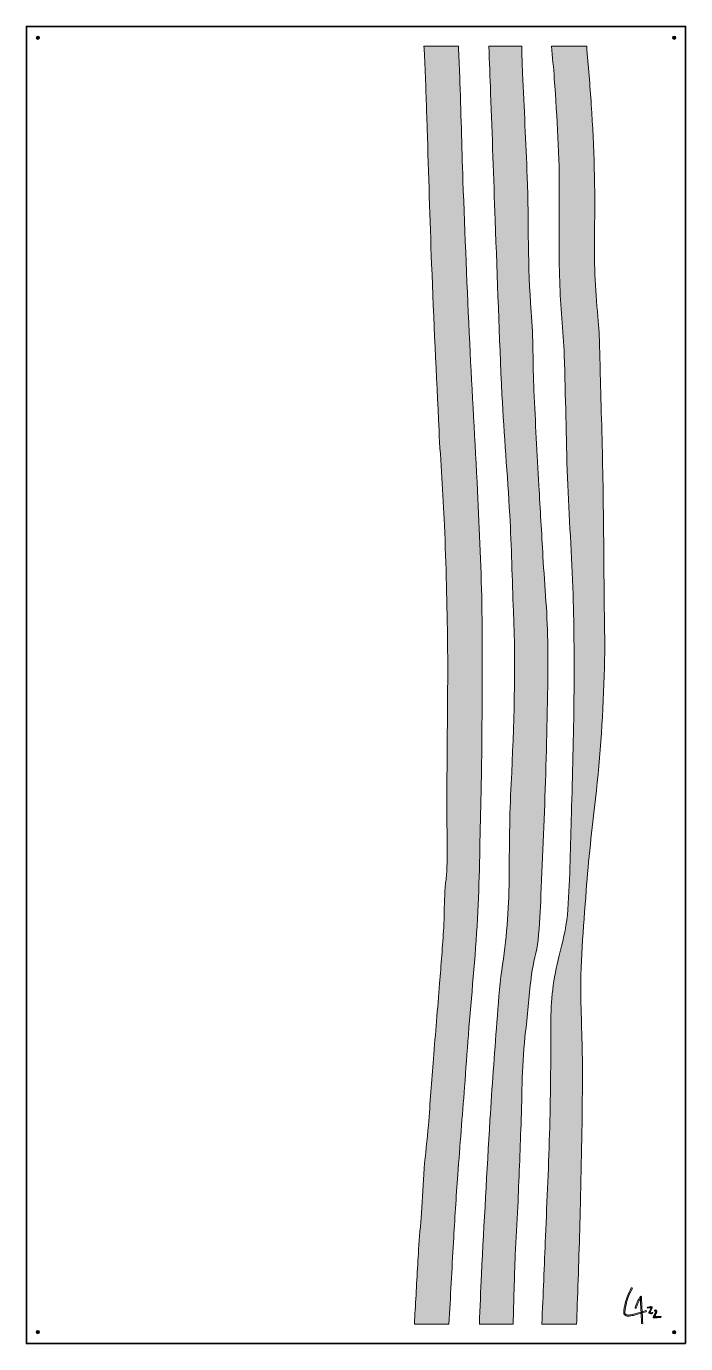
# Model space of a CAD drawing. Header units: millimetres. Extents: x 0 to 1000, y -2000 to 0.
import ezdxf

# ---------------------------------------------------------------- set-up
doc = ezdxf.new("R2010")
doc.units = ezdxf.units.MM
doc.header["$MEASUREMENT"] = 0
for name, color, linetype, lineweight in [('2022-042', 7, 'Continuous', 0), ('Bounding Box', 7, 'Continuous', 0), ('Screws', 7, 'Continuous', 0)]:
    doc.layers.add(name, color=color, linetype=linetype, lineweight=lineweight)

msp = doc.modelspace()

# ---------------------------------------------------------------- hatches: boundary and pattern name
at = {"layer": '2022-042', "true_color": 0x000000, "transparency": 33554687}
h = msp.add_hatch(color=18, dxfattribs=at)
h.dxf.hatch_style = 2
edge = h.paths.add_edge_path()
edge.add_spline(control_points=[(654.5, -1743.2), (657.7, -1699), (661.3, -1654.8), (664.7, -1610.5), (666.7, -1584.1), (668.4, -1557.6), (670.5, -1531.1), (675.1, -1472.4), (681.1, -1413.7), (684.3, -1354.9), (687.4, -1298.1), (687.9, -1241.2), (689.3, -1184.4), (690.1, -1151), (690.8, -1117.7), (691, -1084.3), (691.3, -1019), (692.3, -953.7), (691.2, -888.4), (690.2, -827.3), (687.2, -766.3), (684.3, -705.3), (680.8, -630.4), (676, -555.6), (672.5, -480.8), (668.6, -398.6), (665.4, -316.5), (662.3, -234.3), (660.3, -181.5), (659.5, -128.6), (657.4, -75.8), (656.8, -60.5), (656.1, -45.3), (655.5, -30), (655.5, -30), (603.2, -30), (603.2, -30), (603.7, -39.4), (604.1, -48.7), (604.6, -58.1), (606, -90.5), (606.9, -122.9), (608, -155.3), (610.3, -223.9), (612.1, -292.5), (614.8, -361), (618.1, -445.1), (621.9, -529.1), (626, -613.1), (628.3, -661.2), (632.4, -709.3), (634.3, -757.4), (636.7, -817.7), (638.2, -878.1), (639, -938.5), (639.6, -989), (638.7, -1039.5), (638.5, -1090), (638.3, -1120.3), (637.8, -1150.6), (637.8, -1180.8), (637.8, -1210.4), (638.7, -1240), (638.3, -1269.6), (638, -1286.2), (635.5, -1302.8), (634.6, -1319.4), (633.7, -1335.6), (634.2, -1351.8), (633.2, -1368), (631.4, -1396.4), (629.1, -1424.7), (626.9, -1453), (623.9, -1491.1), (620.6, -1529.2), (617.6, -1567.3), (614.9, -1601), (612.6, -1634.7), (609.8, -1668.3), (608, -1690.3), (605.3, -1712.2), (603.5, -1734.2), (601.7, -1756.6), (600.8, -1779.1), (599.2, -1801.6), (598, -1820.1), (596.2, -1838.5), (595, -1857), (593.1, -1887.7), (591.6, -1918.4), (589.8, -1949.1), (589.4, -1956.1), (589, -1963.2), (588.6, -1970.3), (588.6, -1970.3), (641.1, -1970.3), (641.1, -1970.3), (643.3, -1928.8), (645.6, -1887.4), (647.9, -1845.9), (649.9, -1811.7), (652, -1777.4), (654.5, -1743.2)], knot_values=[0, 0, 0, 0, 1, 1, 1, 2, 2, 2, 3, 3, 3, 4, 4, 4, 5, 5, 5, 6, 6, 6, 7, 7, 7, 8, 8, 8, 9, 9, 9, 10, 10, 10, 11, 11, 11, 12, 12, 12, 13, 13, 13, 14, 14, 14, 15, 15, 15, 16, 16, 16, 17, 17, 17, 18, 18, 18, 19, 19, 19, 20, 20, 20, 21, 21, 21, 22, 22, 22, 23, 23, 23, 24, 24, 24, 25, 25, 25, 26, 26, 26, 27, 27, 27, 28, 28, 28, 29, 29, 29, 30, 30, 30, 31, 31, 31, 32, 32, 32, 33, 33, 33, 34, 34, 34, 34], degree=3, periodic=0)
h = msp.add_hatch(color=18, dxfattribs=at)
h.dxf.hatch_style = 2
edge = h.paths.add_edge_path()
edge.add_spline(control_points=[(745.5, -1792.4), (747.3, -1750.6), (748.9, -1708.9), (750.4, -1667.1), (752.1, -1619.9), (751.6, -1572.7), (757.4, -1525.7), (761, -1497.1), (762.7, -1468.2), (766.4, -1439.6), (768.7, -1422), (774.2, -1404.8), (776.2, -1387.1), (778.8, -1364.5), (779.8, -1341.7), (780.7, -1319), (783.3, -1257.7), (786, -1196.4), (787.8, -1135.1), (789.6, -1070.8), (791.6, -1006.4), (791.1, -942), (790.8, -896.3), (786.3, -850.5), (783.7, -804.8), (781.6, -768.9), (779.5, -733), (777.6, -697.2), (774.9, -649.1), (772.1, -601), (770, -552.9), (768.3, -513), (769, -472.9), (765.8, -433.2), (760.4, -365.1), (762.2, -297), (759.8, -228.9), (758, -176.3), (754.9, -123.8), (752.8, -71.2), (752.2, -57.5), (751.8, -43.7), (751.4, -30), (751.4, -30), (701.6, -30), (701.6, -30), (702.5, -53.8), (703.4, -77.6), (704.3, -101.4), (706.7, -165.7), (708.8, -230.1), (711.2, -294.4), (714.5, -382.7), (717.3, -471), (721.5, -559.2), (724.5, -620), (730, -680.7), (733.3, -741.4), (736, -790.2), (736.9, -839.1), (738.9, -888), (742.6, -975.2), (739.9, -1062.3), (735.4, -1149.4), (732.9, -1198.2), (732.6, -1247.1), (732.4, -1295.9), (732.1, -1341.9), (728, -1387.3), (721.2, -1432.7), (717.3, -1458.9), (715.8, -1485.5), (713.8, -1511.9), (710, -1561.3), (706.3, -1610.7), (703.3, -1660.2), (698.7, -1738.3), (694.4, -1816.4), (690.4, -1894.5), (689.2, -1919.8), (688.1, -1945), (687.2, -1970.3), (687.2, -1970.3), (738.4, -1970.3), (738.4, -1970.3), (739.5, -1935.1), (740.3, -1900), (741.6, -1864.9), (742.4, -1840.7), (744.5, -1816.6), (745.5, -1792.4)], knot_values=[0, 0, 0, 0, 1, 1, 1, 2, 2, 2, 3, 3, 3, 4, 4, 4, 5, 5, 5, 6, 6, 6, 7, 7, 7, 8, 8, 8, 9, 9, 9, 10, 10, 10, 11, 11, 11, 12, 12, 12, 13, 13, 13, 14, 14, 14, 15, 15, 15, 16, 16, 16, 17, 17, 17, 18, 18, 18, 19, 19, 19, 20, 20, 20, 21, 21, 21, 22, 22, 22, 23, 23, 23, 24, 24, 24, 25, 25, 25, 26, 26, 26, 27, 27, 27, 28, 28, 28, 29, 29, 29, 30, 30, 30, 30], degree=3, periodic=0)
h = msp.add_hatch(color=18, dxfattribs=at)
h.dxf.hatch_style = 2
edge = h.paths.add_edge_path()
edge.add_spline(control_points=[(800.9, -79.5), (805.2, -138.8), (809, -198.1), (808.4, -257.6), (808, -300.6), (807.8, -343.7), (809.1, -386.7), (810.2, -424.4), (814.5, -462.1), (815.9, -499.9), (818.2, -561.7), (818.6, -623.5), (820.9, -685.2), (823.1, -744.4), (827.5, -803.5), (829.4, -862.6), (831, -914.7), (831.2, -966.9), (830.7, -1019), (830.2, -1077.8), (828.5, -1136.5), (826.9, -1195.2), (825.6, -1243.8), (824.6, -1292.5), (821.5, -1341), (820.1, -1362.3), (815.2, -1383.7), (809.7, -1404.4), (800.7, -1438.5), (795.7, -1472.8), (795.7, -1508), (795.6, -1562.5), (795.3, -1617), (793.9, -1671.5), (792.6, -1726.7), (789.8, -1781.8), (787.5, -1837), (785.7, -1881.4), (783.9, -1925.8), (782, -1970.3), (782, -1970.3), (834.7, -1970.3), (834.7, -1970.3), (834.9, -1963.5), (835.2, -1956.8), (835.4, -1950.1), (837.1, -1899.6), (839, -1849.1), (840.2, -1798.6), (841.7, -1734.1), (843.2, -1669.6), (843.6, -1605), (843.9, -1564.4), (842.4, -1523.7), (841.3, -1483.1), (839.8, -1425.9), (845.3, -1369), (849.3, -1312.1), (852.5, -1265.5), (858.1, -1219.1), (863.4, -1172.6), (870.9, -1106.5), (875.2, -1040.2), (877, -973.7), (878, -937.6), (876.8, -901.4), (876.5, -865.2), (876, -809.1), (875.7, -753), (874.8, -696.9), (873.9, -643.1), (872.3, -589.3), (870.8, -535.5), (869.9, -504.1), (870, -472.4), (867, -441.2), (862.8, -398.1), (861, -355), (861.9, -311.8), (863.2, -247.6), (861.3, -183.5), (857, -119.4), (855, -89.6), (852.5, -59.8), (850, -30), (850, -30), (796.6, -30), (796.6, -30), (798.2, -46.5), (799.7, -63), (800.9, -79.5)], knot_values=[0, 0, 0, 0, 1, 1, 1, 2, 2, 2, 3, 3, 3, 4, 4, 4, 5, 5, 5, 6, 6, 6, 7, 7, 7, 8, 8, 8, 9, 9, 9, 10, 10, 10, 11, 11, 11, 12, 12, 12, 13, 13, 13, 14, 14, 14, 15, 15, 15, 16, 16, 16, 17, 17, 17, 18, 18, 18, 19, 19, 19, 20, 20, 20, 21, 21, 21, 22, 22, 22, 23, 23, 23, 24, 24, 24, 25, 25, 25, 26, 26, 26, 27, 27, 27, 28, 28, 28, 29, 29, 29, 30, 30, 30, 30], degree=3, periodic=0)
h = msp.add_hatch(color=18, dxfattribs=at)
h.dxf.hatch_style = 2
edge = h.paths.add_edge_path()
edge.add_spline(control_points=[(917.7, -1915.2), (912.8, -1923.8), (909.3, -1933.2), (907.4, -1943), (907, -1945.4), (906.6, -1947.9), (906.3, -1950.4), (906.2, -1951.6), (906, -1952.9), (906.3, -1954.1), (906.6, -1955.2), (907.3, -1956.1), (908.2, -1956.8), (910.1, -1958.2), (912.7, -1958.3), (914.9, -1958.1), (917.6, -1957.8), (920.2, -1957.1), (922.8, -1956.4), (928.6, -1954.9), (934.5, -1953.2), (940.2, -1951.4), (941.3, -1951), (940.8, -1949.3), (939.7, -1949.7), (934.8, -1951.3), (929.8, -1952.7), (924.8, -1954.1), (922.3, -1954.7), (919.8, -1955.4), (917.3, -1955.9), (915.1, -1956.4), (912.6, -1956.7), (910.4, -1956), (909.6, -1955.7), (908.8, -1955.2), (908.3, -1954.4), (907.8, -1953.5), (907.9, -1952.4), (908, -1951.4), (908.2, -1949), (908.5, -1946.7), (909, -1944.4), (909.8, -1939.7), (911.1, -1935.1), (912.6, -1930.6), (914.4, -1925.6), (916.6, -1920.7), (919.3, -1916.1), (919.8, -1915.1), (918.3, -1914.2), (917.7, -1915.2), (917.7, -1915.2), (917.7, -1915.2), (917.7, -1915.2)], knot_values=[0, 0, 0, 0, 1, 1, 1, 2, 2, 2, 3, 3, 3, 4, 4, 4, 5, 5, 5, 6, 6, 6, 7, 7, 7, 8, 8, 8, 9, 9, 9, 10, 10, 10, 11, 11, 11, 12, 12, 12, 13, 13, 13, 14, 14, 14, 15, 15, 15, 16, 16, 16, 17, 17, 17, 18, 18, 18, 18], degree=3, periodic=0)
h = msp.add_hatch(color=18, dxfattribs=at)
h.dxf.hatch_style = 2
edge = h.paths.add_edge_path()
edge.add_spline(control_points=[(925.1, -1945.5), (927.2, -1939.8), (929.4, -1934.1), (932.9, -1929.1), (932.4, -1928.9), (931.8, -1928.8), (931.3, -1928.6), (931.8, -1939.2), (932.3, -1949.7), (932.9, -1960.2), (933, -1963.2), (933.2, -1966.2), (933.3, -1969.2), (933.4, -1970.3), (935.1, -1970.3), (935.1, -1969.2), (934.6, -1958.7), (934, -1948.1), (933.5, -1937.6), (933.4, -1934.6), (933.2, -1931.6), (933.1, -1928.6), (933, -1927.7), (931.9, -1927.5), (931.4, -1928.2), (927.8, -1933.3), (925.5, -1939.2), (923.4, -1945), (923.2, -1945.5), (923.6, -1946), (924, -1946.1), (924.5, -1946.2), (924.9, -1945.9), (925.1, -1945.5), (925.1, -1945.5), (925.1, -1945.5), (925.1, -1945.5)], knot_values=[0, 0, 0, 0, 1, 1, 1, 2, 2, 2, 3, 3, 3, 4, 4, 4, 5, 5, 5, 6, 6, 6, 7, 7, 7, 8, 8, 8, 9, 9, 9, 10, 10, 10, 11, 11, 11, 12, 12, 12, 12], degree=3, periodic=0)
h = msp.add_hatch(color=18, dxfattribs=at)
h.dxf.hatch_style = 2
edge = h.paths.add_edge_path()
edge.add_spline(control_points=[(943, -1946), (944.2, -1945.8), (945.4, -1945.5), (946.6, -1945.3), (946.9, -1945.2), (947.2, -1945.2), (947.4, -1945.1), (947.7, -1945), (947.5, -1945.1), (947.5, -1945), (947.5, -1945.2), (947.4, -1945.6), (947.3, -1945.9), (946.4, -1948.2), (945.4, -1950.5), (944.5, -1952.7), (944.4, -1953), (944.5, -1953.4), (944.7, -1953.6), (946.2, -1954.8), (948.4, -1955.1), (950.1, -1954), (951.1, -1953.5), (950.2, -1951.9), (949.2, -1952.5), (948.2, -1953.1), (946.9, -1953.1), (945.9, -1952.4), (946, -1952.6), (946.1, -1952.9), (946.2, -1953.2), (946.7, -1951.9), (947.3, -1950.5), (947.8, -1949.2), (948.1, -1948.4), (948.4, -1947.7), (948.7, -1947), (948.9, -1946.5), (949.2, -1946), (949.2, -1945.3), (949.3, -1944.8), (949.2, -1944.2), (948.8, -1943.8), (948.2, -1943.3), (947.6, -1943.3), (946.9, -1943.4), (945.4, -1943.7), (944, -1944), (942.6, -1944.3), (941.5, -1944.6), (941.9, -1946.3), (943, -1946), (943, -1946), (943, -1946), (943, -1946)], knot_values=[0, 0, 0, 0, 1, 1, 1, 2, 2, 2, 3, 3, 3, 4, 4, 4, 5, 5, 5, 6, 6, 6, 7, 7, 7, 8, 8, 8, 9, 9, 9, 10, 10, 10, 11, 11, 11, 12, 12, 12, 13, 13, 13, 14, 14, 14, 15, 15, 15, 16, 16, 16, 17, 17, 17, 18, 18, 18, 18], degree=3, periodic=0)
h = msp.add_hatch(color=18, dxfattribs=at)
h.dxf.hatch_style = 2
edge = h.paths.add_edge_path()
edge.add_spline(control_points=[(954.4, -1950.3), (954.4, -1950.4), (954.3, -1950.4), (954.3, -1950.4), (954.3, -1950.4), (954.4, -1950.4), (954.3, -1950.4), (954.4, -1950.4), (954.4, -1950.4), (954.5, -1950.4), (954.7, -1950.5), (954.8, -1950.7), (954.9, -1950.9), (954.9, -1951.8), (954.2, -1952.7), (953.8, -1953.5), (952.8, -1955.5), (951.8, -1957.5), (950.7, -1959.4), (950.4, -1960), (950.8, -1960.8), (951.5, -1960.8), (955.1, -1960.6), (958.7, -1960.5), (962.3, -1960.3), (963.4, -1960.2), (963.4, -1958.4), (962.3, -1958.5), (958.7, -1958.7), (955.1, -1958.9), (951.5, -1959), (951.8, -1959.4), (952, -1959.9), (952.3, -1960.3), (952.9, -1959), (953.6, -1957.7), (954.3, -1956.4), (955, -1955.1), (955.7, -1953.9), (956.3, -1952.5), (956.8, -1951.3), (956.8, -1949.9), (955.7, -1949.1), (954.8, -1948.4), (953.5, -1948.5), (952.9, -1949.4), (952.6, -1949.8), (952.8, -1950.4), (953.2, -1950.7), (953.6, -1950.9), (954.1, -1950.7), (954.4, -1950.3), (954.4, -1950.3), (954.4, -1950.3), (954.4, -1950.3)], knot_values=[0, 0, 0, 0, 1, 1, 1, 2, 2, 2, 3, 3, 3, 4, 4, 4, 5, 5, 5, 6, 6, 6, 7, 7, 7, 8, 8, 8, 9, 9, 9, 10, 10, 10, 11, 11, 11, 12, 12, 12, 13, 13, 13, 14, 14, 14, 15, 15, 15, 16, 16, 16, 17, 17, 17, 18, 18, 18, 18], degree=3, periodic=0)
at = {"layer": 'Screws', "true_color": 0x000000, "transparency": 33554687}
h = msp.add_hatch(color=18, dxfattribs=at)
h.dxf.hatch_style = 2
edge = h.paths.add_edge_path()
edge.add_ellipse((17.5, -17.4), major_axis=(2.56, 0), ratio=0.965517, start_angle=0, end_angle=360)
h = msp.add_hatch(color=18, dxfattribs=at)
h.dxf.hatch_style = 2
edge = h.paths.add_edge_path()
edge.add_ellipse((982.7, -17.4), major_axis=(2.56, 0), ratio=0.965517, start_angle=0, end_angle=360)
h = msp.add_hatch(color=18, dxfattribs=at)
h.dxf.hatch_style = 2
edge = h.paths.add_edge_path()
edge.add_ellipse((17.4, -1982.3), major_axis=(2.56, 0), ratio=0.965517, start_angle=0, end_angle=360)
h = msp.add_hatch(color=18, dxfattribs=at)
h.dxf.hatch_style = 2
edge = h.paths.add_edge_path()
edge.add_ellipse((982.7, -1982.6), major_axis=(2.56, 0), ratio=0.965517, start_angle=0, end_angle=360)

# ---------------------------------------------------------------- linework, layer by layer
at = {"layer": '2022-042'}
for points, knots in [([(654.5, -1743.2), (657.7, -1699), (661.3, -1654.8), (664.7, -1610.5), (666.7, -1584.1), (668.4, -1557.6), (670.5, -1531.1), (675.1, -1472.4), (681.1, -1413.7), (684.3, -1354.9), (687.4, -1298.1), (687.9, -1241.2), (689.3, -1184.4), (690.1, -1151), (690.8, -1117.7), (691, -1084.3), (691.3, -1019), (692.3, -953.7), (691.2, -888.4), (690.2, -827.3), (687.2, -766.3), (684.3, -705.3), (680.8, -630.4), (676, -555.6), (672.5, -480.8), (668.6, -398.6), (665.4, -316.5), (662.3, -234.3), (660.3, -181.5), (659.5, -128.6), (657.4, -75.8), (656.8, -60.5), (656.1, -45.3), (655.5, -30), (655.5, -30), (603.2, -30), (603.2, -30), (603.7, -39.4), (604.1, -48.7), (604.6, -58.1), (606, -90.5), (606.9, -122.9), (608, -155.3), (610.3, -223.9), (612.1, -292.5), (614.8, -361), (618.1, -445.1), (621.9, -529.1), (626, -613.1), (628.3, -661.2), (632.4, -709.3), (634.3, -757.4), (636.7, -817.7), (638.2, -878.1), (639, -938.5), (639.6, -989), (638.7, -1039.5), (638.5, -1090), (638.3, -1120.3), (637.8, -1150.6), (637.8, -1180.8), (637.8, -1210.4), (638.7, -1240), (638.3, -1269.6), (638, -1286.2), (635.5, -1302.8), (634.6, -1319.4), (633.7, -1335.6), (634.2, -1351.8), (633.2, -1368), (631.4, -1396.4), (629.1, -1424.7), (626.9, -1453), (623.9, -1491.1), (620.6, -1529.2), (617.6, -1567.3), (614.9, -1601), (612.6, -1634.7), (609.8, -1668.3), (608, -1690.3), (605.3, -1712.2), (603.5, -1734.2), (601.7, -1756.6), (600.8, -1779.1), (599.2, -1801.6), (598, -1820.1), (596.2, -1838.5), (595, -1857), (593.1, -1887.7), (591.6, -1918.4), (589.8, -1949.1), (589.4, -1956.1), (589, -1963.2), (588.6, -1970.3), (588.6, -1970.3), (641.1, -1970.3), (641.1, -1970.3), (643.3, -1928.8), (645.6, -1887.4), (647.9, -1845.9), (649.9, -1811.7), (652, -1777.4), (654.5, -1743.2)], [0, 0, 0, 0, 1, 1, 1, 2, 2, 2, 3, 3, 3, 4, 4, 4, 5, 5, 5, 6, 6, 6, 7, 7, 7, 8, 8, 8, 9, 9, 9, 10, 10, 10, 11, 11, 11, 12, 12, 12, 13, 13, 13, 14, 14, 14, 15, 15, 15, 16, 16, 16, 17, 17, 17, 18, 18, 18, 19, 19, 19, 20, 20, 20, 21, 21, 21, 22, 22, 22, 23, 23, 23, 24, 24, 24, 25, 25, 25, 26, 26, 26, 27, 27, 27, 28, 28, 28, 29, 29, 29, 30, 30, 30, 31, 31, 31, 32, 32, 32, 33, 33, 33, 34, 34, 34, 34]), ([(745.5, -1792.4), (747.3, -1750.6), (748.9, -1708.9), (750.4, -1667.1), (752.1, -1619.9), (751.6, -1572.7), (757.4, -1525.7), (761, -1497.1), (762.7, -1468.2), (766.4, -1439.6), (768.7, -1422), (774.2, -1404.8), (776.2, -1387.1), (778.8, -1364.5), (779.8, -1341.7), (780.7, -1319), (783.3, -1257.7), (786, -1196.4), (787.8, -1135.1), (789.6, -1070.8), (791.6, -1006.4), (791.1, -942), (790.8, -896.3), (786.3, -850.5), (783.7, -804.8), (781.6, -768.9), (779.5, -733), (777.6, -697.2), (774.9, -649.1), (772.1, -601), (770, -552.9), (768.3, -513), (769, -472.9), (765.8, -433.2), (760.4, -365.1), (762.2, -297), (759.8, -228.9), (758, -176.3), (754.9, -123.8), (752.8, -71.2), (752.2, -57.5), (751.8, -43.7), (751.4, -30), (751.4, -30), (701.6, -30), (701.6, -30), (702.5, -53.8), (703.4, -77.6), (704.3, -101.4), (706.7, -165.7), (708.8, -230.1), (711.2, -294.4), (714.5, -382.7), (717.3, -471), (721.5, -559.2), (724.5, -620), (730, -680.7), (733.3, -741.4), (736, -790.2), (736.9, -839.1), (738.9, -888), (742.6, -975.2), (739.9, -1062.3), (735.4, -1149.4), (732.9, -1198.2), (732.6, -1247.1), (732.4, -1295.9), (732.1, -1341.9), (728, -1387.3), (721.2, -1432.7), (717.3, -1458.9), (715.8, -1485.5), (713.8, -1511.9), (710, -1561.3), (706.3, -1610.7), (703.3, -1660.2), (698.7, -1738.3), (694.4, -1816.4), (690.4, -1894.5), (689.2, -1919.8), (688.1, -1945), (687.2, -1970.3), (687.2, -1970.3), (738.4, -1970.3), (738.4, -1970.3), (739.5, -1935.1), (740.3, -1900), (741.6, -1864.9), (742.4, -1840.7), (744.5, -1816.6), (745.5, -1792.4)], [0, 0, 0, 0, 1, 1, 1, 2, 2, 2, 3, 3, 3, 4, 4, 4, 5, 5, 5, 6, 6, 6, 7, 7, 7, 8, 8, 8, 9, 9, 9, 10, 10, 10, 11, 11, 11, 12, 12, 12, 13, 13, 13, 14, 14, 14, 15, 15, 15, 16, 16, 16, 17, 17, 17, 18, 18, 18, 19, 19, 19, 20, 20, 20, 21, 21, 21, 22, 22, 22, 23, 23, 23, 24, 24, 24, 25, 25, 25, 26, 26, 26, 27, 27, 27, 28, 28, 28, 29, 29, 29, 30, 30, 30, 30]), ([(800.9, -79.5), (805.2, -138.8), (809, -198.1), (808.4, -257.6), (808, -300.6), (807.8, -343.7), (809.1, -386.7), (810.2, -424.4), (814.5, -462.1), (815.9, -499.9), (818.2, -561.7), (818.6, -623.5), (820.9, -685.2), (823.1, -744.4), (827.5, -803.5), (829.4, -862.6), (831, -914.7), (831.2, -966.9), (830.7, -1019), (830.2, -1077.8), (828.5, -1136.5), (826.9, -1195.2), (825.6, -1243.8), (824.6, -1292.5), (821.5, -1341), (820.1, -1362.3), (815.2, -1383.7), (809.7, -1404.4), (800.7, -1438.5), (795.7, -1472.8), (795.7, -1508), (795.6, -1562.5), (795.3, -1617), (793.9, -1671.5), (792.6, -1726.7), (789.8, -1781.8), (787.5, -1837), (785.7, -1881.4), (783.9, -1925.8), (782, -1970.3), (782, -1970.3), (834.7, -1970.3), (834.7, -1970.3), (834.9, -1963.5), (835.2, -1956.8), (835.4, -1950.1), (837.1, -1899.6), (839, -1849.1), (840.2, -1798.6), (841.7, -1734.1), (843.2, -1669.6), (843.6, -1605), (843.9, -1564.4), (842.4, -1523.7), (841.3, -1483.1), (839.8, -1425.9), (845.3, -1369), (849.3, -1312.1), (852.5, -1265.5), (858.1, -1219.1), (863.4, -1172.6), (870.9, -1106.5), (875.2, -1040.2), (877, -973.7), (878, -937.6), (876.8, -901.4), (876.5, -865.2), (876, -809.1), (875.7, -753), (874.8, -696.9), (873.9, -643.1), (872.3, -589.3), (870.8, -535.5), (869.9, -504.1), (870, -472.4), (867, -441.2), (862.8, -398.1), (861, -355), (861.9, -311.8), (863.2, -247.6), (861.3, -183.5), (857, -119.4), (855, -89.6), (852.5, -59.8), (850, -30), (850, -30), (796.6, -30), (796.6, -30), (798.2, -46.5), (799.7, -63), (800.9, -79.5)], [0, 0, 0, 0, 1, 1, 1, 2, 2, 2, 3, 3, 3, 4, 4, 4, 5, 5, 5, 6, 6, 6, 7, 7, 7, 8, 8, 8, 9, 9, 9, 10, 10, 10, 11, 11, 11, 12, 12, 12, 13, 13, 13, 14, 14, 14, 15, 15, 15, 16, 16, 16, 17, 17, 17, 18, 18, 18, 19, 19, 19, 20, 20, 20, 21, 21, 21, 22, 22, 22, 23, 23, 23, 24, 24, 24, 25, 25, 25, 26, 26, 26, 27, 27, 27, 28, 28, 28, 29, 29, 29, 30, 30, 30, 30]), ([(917.7, -1915.2), (912.8, -1923.8), (909.3, -1933.2), (907.4, -1943), (907, -1945.4), (906.6, -1947.9), (906.3, -1950.4), (906.2, -1951.6), (906, -1952.9), (906.3, -1954.1), (906.6, -1955.2), (907.3, -1956.1), (908.2, -1956.8), (910.1, -1958.2), (912.7, -1958.3), (914.9, -1958.1), (917.6, -1957.8), (920.2, -1957.1), (922.8, -1956.4), (928.6, -1954.9), (934.5, -1953.2), (940.2, -1951.4), (941.3, -1951), (940.8, -1949.3), (939.7, -1949.7), (934.8, -1951.3), (929.8, -1952.7), (924.8, -1954.1), (922.3, -1954.7), (919.8, -1955.4), (917.3, -1955.9), (915.1, -1956.4), (912.6, -1956.7), (910.4, -1956), (909.6, -1955.7), (908.8, -1955.2), (908.3, -1954.4), (907.8, -1953.5), (907.9, -1952.4), (908, -1951.4), (908.2, -1949), (908.5, -1946.7), (909, -1944.4), (909.8, -1939.7), (911.1, -1935.1), (912.6, -1930.6), (914.4, -1925.6), (916.6, -1920.7), (919.3, -1916.1), (919.8, -1915.1), (918.3, -1914.2), (917.7, -1915.2), (917.7, -1915.2), (917.7, -1915.2), (917.7, -1915.2)], [0, 0, 0, 0, 1, 1, 1, 2, 2, 2, 3, 3, 3, 4, 4, 4, 5, 5, 5, 6, 6, 6, 7, 7, 7, 8, 8, 8, 9, 9, 9, 10, 10, 10, 11, 11, 11, 12, 12, 12, 13, 13, 13, 14, 14, 14, 15, 15, 15, 16, 16, 16, 17, 17, 17, 18, 18, 18, 18]), ([(925.1, -1945.5), (927.2, -1939.8), (929.4, -1934.1), (932.9, -1929.1), (932.4, -1928.9), (931.8, -1928.8), (931.3, -1928.6), (931.8, -1939.2), (932.3, -1949.7), (932.9, -1960.2), (933, -1963.2), (933.2, -1966.2), (933.3, -1969.2), (933.4, -1970.3), (935.1, -1970.3), (935.1, -1969.2), (934.6, -1958.7), (934, -1948.1), (933.5, -1937.6), (933.4, -1934.6), (933.2, -1931.6), (933.1, -1928.6), (933, -1927.7), (931.9, -1927.5), (931.4, -1928.2), (927.8, -1933.3), (925.5, -1939.2), (923.4, -1945), (923.2, -1945.5), (923.6, -1946), (924, -1946.1), (924.5, -1946.2), (924.9, -1945.9), (925.1, -1945.5), (925.1, -1945.5), (925.1, -1945.5), (925.1, -1945.5)], [0, 0, 0, 0, 1, 1, 1, 2, 2, 2, 3, 3, 3, 4, 4, 4, 5, 5, 5, 6, 6, 6, 7, 7, 7, 8, 8, 8, 9, 9, 9, 10, 10, 10, 11, 11, 11, 12, 12, 12, 12]), ([(943, -1946), (944.2, -1945.8), (945.4, -1945.5), (946.6, -1945.3), (946.9, -1945.2), (947.2, -1945.2), (947.4, -1945.1), (947.7, -1945), (947.5, -1945.1), (947.5, -1945), (947.5, -1945.2), (947.4, -1945.6), (947.3, -1945.9), (946.4, -1948.2), (945.4, -1950.5), (944.5, -1952.7), (944.4, -1953), (944.5, -1953.4), (944.7, -1953.6), (946.2, -1954.8), (948.4, -1955.1), (950.1, -1954), (951.1, -1953.5), (950.2, -1951.9), (949.2, -1952.5), (948.2, -1953.1), (946.9, -1953.1), (945.9, -1952.4), (946, -1952.6), (946.1, -1952.9), (946.2, -1953.2), (946.7, -1951.9), (947.3, -1950.5), (947.8, -1949.2), (948.1, -1948.4), (948.4, -1947.7), (948.7, -1947), (948.9, -1946.5), (949.2, -1946), (949.2, -1945.3), (949.3, -1944.8), (949.2, -1944.2), (948.8, -1943.8), (948.2, -1943.3), (947.6, -1943.3), (946.9, -1943.4), (945.4, -1943.7), (944, -1944), (942.6, -1944.3), (941.5, -1944.6), (941.9, -1946.3), (943, -1946), (943, -1946), (943, -1946), (943, -1946)], [0, 0, 0, 0, 1, 1, 1, 2, 2, 2, 3, 3, 3, 4, 4, 4, 5, 5, 5, 6, 6, 6, 7, 7, 7, 8, 8, 8, 9, 9, 9, 10, 10, 10, 11, 11, 11, 12, 12, 12, 13, 13, 13, 14, 14, 14, 15, 15, 15, 16, 16, 16, 17, 17, 17, 18, 18, 18, 18]), ([(954.4, -1950.3), (954.4, -1950.4), (954.3, -1950.4), (954.3, -1950.4), (954.3, -1950.4), (954.4, -1950.4), (954.3, -1950.4), (954.4, -1950.4), (954.4, -1950.4), (954.5, -1950.4), (954.7, -1950.5), (954.8, -1950.7), (954.9, -1950.9), (954.9, -1951.8), (954.2, -1952.7), (953.8, -1953.5), (952.8, -1955.5), (951.8, -1957.5), (950.7, -1959.4), (950.4, -1960), (950.8, -1960.8), (951.5, -1960.8), (955.1, -1960.6), (958.7, -1960.5), (962.3, -1960.3), (963.4, -1960.2), (963.4, -1958.4), (962.3, -1958.5), (958.7, -1958.7), (955.1, -1958.9), (951.5, -1959), (951.8, -1959.4), (952, -1959.9), (952.3, -1960.3), (952.9, -1959), (953.6, -1957.7), (954.3, -1956.4), (955, -1955.1), (955.7, -1953.9), (956.3, -1952.5), (956.8, -1951.3), (956.8, -1949.9), (955.7, -1949.1), (954.8, -1948.4), (953.5, -1948.5), (952.9, -1949.4), (952.6, -1949.8), (952.8, -1950.4), (953.2, -1950.7), (953.6, -1950.9), (954.1, -1950.7), (954.4, -1950.3), (954.4, -1950.3), (954.4, -1950.3), (954.4, -1950.3)], [0, 0, 0, 0, 1, 1, 1, 2, 2, 2, 3, 3, 3, 4, 4, 4, 5, 5, 5, 6, 6, 6, 7, 7, 7, 8, 8, 8, 9, 9, 9, 10, 10, 10, 11, 11, 11, 12, 12, 12, 13, 13, 13, 14, 14, 14, 15, 15, 15, 16, 16, 16, 17, 17, 17, 18, 18, 18, 18])]:
    msp.add_open_spline(points, degree=3, knots=knots, dxfattribs=at)
at = {"layer": 'Bounding Box', "color": 250, "lineweight": 35, "true_color": 0x231f20}
msp.add_lwpolyline([(1000.1, -1999.9), (0, -1999.9), (0, 0), (1000.1, 0)], close=True, dxfattribs=at)
at = {"layer": 'Screws'}
for centre in [(17.5, -17.4), (982.7, -17.4), (17.4, -1982.3), (982.7, -1982.6)]:
    msp.add_ellipse(centre, major_axis=(2.56, 0), ratio=0.965517, dxfattribs=at)

doc.saveas('drawing.dxf')
